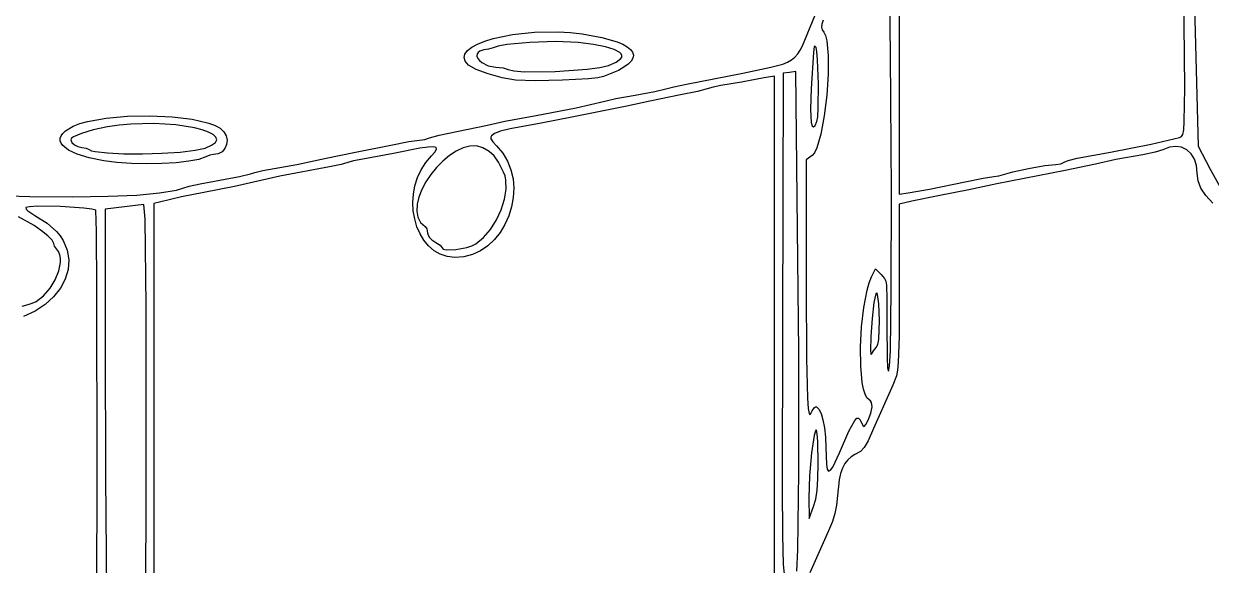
# Model space of a CAD drawing. Extents: x 19 to 1860, y 54 to 866.
# Drawn here: x 588.2 to 875.1, y 233.2 to 364.1 of the extents above; entities that cross this region are included whole.
import ezdxf

# ---------------------------------------------------------------- set-up
doc = ezdxf.new("R2010")
doc.units = 0

msp = doc.modelspace()

# ---------------------------------------------------------------- linework, layer by layer
at = {"layer": 'Layer 1'}
for p, q in [((797.5808, 356.46209), (797.31848, 384.033942)), ((799.709238, 379.45937), (799.67606, 357.85838)), ((868.57681, 364.06314), (868.418486, 380.264682)), ((870.760497, 378.937021), (871.24112, 362.15614)), ((776.30128, 358.77266), (779.34606, 365.97907)), ((781.36494, 364.94942), (781.039334, 363.953918)), ((706.257212, 361.469894), (711.613882, 362.0464)), ((711.613882, 362.0464), (717.326855, 362.126673)), ((717.326855, 362.126673), (720.220352, 361.954262)), ((720.220352, 361.954262), (723.087, 361.62604)), ((723.087, 361.62604), (727.891261, 360.753174)), ((781.039334, 363.953918), (780.943279, 363.220359)), ((780.943279, 363.220359), (781.08048, 362.630062)), ((781.08048, 362.630062), (781.45464, 362.06435)), ((781.45464, 362.06435), (781.881542, 361.245083)), ((868.670483, 348.492141), (868.57681, 364.06314)), ((871.24112, 362.15614), (871.89733, 334.50594)), ((696.453037, 358.413291), (697.849306, 359.166885)), ((697.849306, 359.166885), (699.5665, 359.859926)), ((699.5665, 359.859926), (701.565976, 360.481831)), ((701.565976, 360.481831), (706.257212, 361.469894)), ((702.849629, 358.691502), (701.59008, 358.27921)), ((704.874116, 359.054236), (702.849629, 358.691502)), ((710.43726, 359.58367), (704.874116, 359.054236)), ((716.718214, 359.772799), (710.43726, 359.58367)), ((722.15568, 359.52691), (716.718214, 359.772799)), ((725.822556, 359.041071), (722.15568, 359.52691)), ((728.723197, 358.480107), (725.822556, 359.041071)), ((727.891261, 360.753174), (731.535467, 359.705117)), ((731.535467, 359.705117), (732.918154, 359.12417)), ((732.918154, 359.12417), (734.005554, 358.509957)), ((775.805953, 357.711262), (776.30128, 358.77266)), ((779.333434, 358.646424), (779.14979, 358.574743)), ((779.60701, 358.3311), (779.333434, 358.646424)), ((781.881542, 361.245083), (782.201178, 359.988843)), ((782.201178, 359.988843), (782.542177, 356.420664)), ((694.576187, 355.89504), (694.777836, 356.766784)), ((694.850028, 355.00508), (694.576187, 355.89504)), ((694.777836, 356.766784), (695.416333, 357.60973)), ((695.416333, 357.60973), (696.453037, 358.413291)), ((697.74085, 356.78565), (697.681921, 356.26018)), ((697.681921, 356.26018), (697.874232, 355.721806)), ((697.981722, 357.157518), (697.74085, 356.78565)), ((698.36494, 357.462046), (697.981722, 357.157518)), ((699.34759, 357.74338), (698.36494, 357.462046)), ((700.516955, 357.900779), (699.34759, 357.74338)), ((701.59008, 358.27921), (700.516955, 357.900779)), ((730.846825, 357.852211), (728.723197, 358.480107)), ((732.182661, 357.165576), (730.846825, 357.852211)), ((732.551789, 356.802792), (732.182661, 357.165576)), ((732.44784, 355.648862), (732.685725, 356.043411)), ((732.719926, 356.428395), (732.551789, 356.802792)), ((732.685725, 356.043411), (732.719926, 356.428395)), ((734.005554, 358.509957), (734.795907, 357.86599)), ((734.795907, 357.86599), (735.287457, 357.19578)), ((735.367114, 355.790673), (734.951705, 355.062798)), ((735.287457, 357.19578), (735.478446, 356.502837)), ((735.478446, 356.502837), (735.367114, 355.790673)), ((773.69849, 355.338336), (774.524704, 356.007912)), ((774.524704, 356.007912), (775.220476, 356.794283)), ((775.220476, 356.794283), (775.805953, 357.711262)), ((778.99176, 357.15448), (778.46594, 348.40756)), ((779.14979, 358.574743), (778.99176, 357.15448)), ((779.81907, 357.350346), (779.60701, 358.3311)), ((779.987433, 355.346373), (779.81907, 357.350346)), ((782.542177, 356.420664), (782.524686, 351.870253)), ((797.805805, 323.629493), (797.5808, 356.46209)), ((799.67606, 357.85838), (799.677, 322.91)), ((695.638, 354.10749), (694.850028, 355.00508)), ((697.507584, 353.046326), (695.638, 354.10749)), ((700.407975, 351.959591), (697.507584, 353.046326)), ((697.874232, 355.721806), (698.281617, 355.195687)), ((698.281617, 355.195687), (698.867908, 354.706976)), ((698.867908, 354.706976), (700.432539, 353.942408)), ((700.432539, 353.942408), (702.27879, 353.62935)), ((702.27879, 353.62935), (703.998016, 353.437361)), ((703.998016, 353.437361), (705.23026, 353.00481)), ((705.23026, 353.00481), (706.595856, 352.665852)), ((716.555241, 352.565862), (724.308537, 353.108872)), ((724.308537, 353.108872), (727.38776, 353.516958)), ((727.38776, 353.516958), (729.43246, 353.99551)), ((729.43246, 353.99551), (729.4325, 353.99551)), ((729.4325, 353.99551), (731.355624, 354.835169)), ((731.355624, 354.835169), (732.44784, 355.648862)), ((733.201621, 353.573959), (731.86343, 352.820016)), ((734.23046, 354.322723), (733.201621, 353.573959)), ((734.951705, 355.062798), (734.23046, 354.322723)), ((761.89783, 352.16834), (768.68631, 353.55177)), ((768.68631, 353.55177), (771.574157, 354.294329)), ((771.574157, 354.294329), (772.72169, 354.771746)), ((772.72169, 354.771746), (773.69849, 355.338336)), ((780.175855, 349.59742), (779.987433, 355.346373)), ((703.764179, 351.032369), (700.407975, 351.959591)), ((707.0012, 350.44974), (703.764179, 351.032369)), ((706.595856, 352.665852), (709.190005, 352.490001)), ((707.00126, 350.44976), (707.0012, 350.44974)), ((711.754206, 350.281729), (707.00126, 350.44976)), ((709.190005, 352.490001), (716.555241, 352.565862)), ((718.3899, 350.43035), (711.754206, 350.281729)), ((724.643949, 350.803896), (718.3899, 350.43035)), ((726.920234, 351.046351), (724.643949, 350.803896)), ((728.25196, 351.31064), (726.920234, 351.046351)), ((731.86343, 352.820016), (728.25196, 351.31064)), ((748.32103, 349.50173), (761.89783, 352.16834)), ((767.06322, 350.97503), (761.60295, 349.9929)), ((769.572, 351.422), (767.06322, 350.97503)), ((769.572, 290.177), (769.572, 351.422)), ((771.63836, 352.15452), (771.48789, 290.52992)), ((773.1647, 352.33128), (771.63836, 352.15452)), ((774.69117, 352.50805), (773.1647, 352.33128)), ((775.0826, 322.03375), (774.69117, 352.50805)), ((782.524686, 351.870253), (782.195756, 346.848051)), ((735.92477, 346.85928), (740.648984, 347.704195)), ((740.648984, 347.704195), (743.30346, 348.3269)), ((743.30346, 348.3269), (745.264366, 348.863596)), ((745.264366, 348.863596), (748.32103, 349.50173)), ((750.944403, 347.683219), (746.84556, 346.86631)), ((753.33887, 348.32624), (750.944403, 347.683219)), ((754.779501, 348.782872), (753.33887, 348.32624)), ((756.58539, 349.15159), (754.779501, 348.782872)), ((761.60295, 349.9929), (756.58539, 349.15159)), ((778.46594, 348.40756), (778.256226, 343.377435)), ((780.137853, 343.741532), (780.175855, 349.59742)), ((868.582231, 340.443798), (868.670483, 348.492141)), ((721.679465, 343.780449), (728.54607, 345.40015)), ((728.54607, 345.40015), (731.200499, 346.016855)), ((731.200499, 346.016855), (735.92477, 346.85928)), ((739.46686, 345.3704), (733.85895, 344.1532)), ((746.84556, 346.86631), (739.46686, 345.3704)), ((782.195756, 346.848051), (781.602437, 341.864499)), ((608.083868, 341.286494), (613.246368, 341.731969)), ((613.246368, 341.731969), (618.695043, 341.830222)), ((618.695043, 341.830222), (624.044917, 341.586443)), ((624.044917, 341.586443), (628.911016, 341.005819)), ((704.40945, 340.52842), (712.01767, 341.89392)), ((712.01767, 341.89392), (721.679465, 343.780449)), ((720.57725, 341.54147), (713.19856, 340.0865)), ((733.85895, 344.1532), (720.57725, 341.54147)), ((778.256226, 343.377435), (778.444815, 340.199509)), ((779.839, 340.436), (780.023184, 341.603891)), ((780.023184, 341.603891), (780.137853, 343.741532)), ((781.602437, 341.864499), (780.791777, 337.430038)), ((598.25719, 338.182513), (600.15729, 339.33313)), ((600.15729, 339.33313), (601.718827, 339.955894)), ((601.718827, 339.955894), (603.592517, 340.488611)), ((603.592517, 340.488611), (608.083868, 341.286494)), ((608.4675, 339.17641), (604.952893, 338.424465)), ((611.220041, 339.588762), (608.4675, 339.17641)), ((614.034938, 339.852415), (611.220041, 339.588762)), ((619.652122, 339.977211), (614.034938, 339.852415)), ((624.919698, 339.637966), (619.652122, 339.977211)), ((629.438309, 338.921849), (624.919698, 339.637966)), ((628.911016, 341.005819), (632.908365, 340.093539)), ((631.291954, 338.449704), (629.438309, 338.921849)), ((632.908365, 340.093539), (634.460954, 339.514649)), ((634.460954, 339.514649), (635.65199, 338.85479)), ((635.65199, 338.85479), (636.557112, 337.991532)), ((692.83303, 338.03449), (700.27067, 339.56618)), ((700.27067, 339.56618), (704.40945, 340.52842)), ((705.726904, 338.692518), (703.414569, 338.115691)), ((713.19856, 340.0865), (705.726904, 338.692518)), ((778.444815, 340.199509), (778.674574, 339.386038)), ((778.674574, 339.386038), (778.987231, 339.132718)), ((778.987231, 339.132718), (779.377226, 339.471917)), ((779.377226, 339.471917), (779.839, 340.436)), ((779.839, 340.436), (779.839, 340.436)), ((868.436281, 338.436806), (868.582231, 340.443798)), ((597.010578, 335.81685), (597.011429, 336.406781)), ((597.211329, 335.234269), (597.010578, 335.81685)), ((597.011429, 336.406781), (597.217243, 337.000245)), ((597.217243, 337.000245), (597.631377, 337.593427)), ((597.631377, 337.593427), (598.25719, 338.182513)), ((599.743009, 336.405556), (599.56706, 336.0663)), ((599.56706, 336.0663), (599.809635, 335.415147)), ((600.249783, 336.781047), (599.743009, 336.405556)), ((602.129358, 337.596556), (600.249783, 336.781047)), ((604.952893, 338.424465), (602.129358, 337.596556)), ((632.8086, 337.916029), (631.291954, 338.449704)), ((633.938327, 337.331721), (632.8086, 337.916029)), ((634.631216, 336.707675), (633.938327, 337.331721)), ((634.506801, 335.383956), (634.837347, 336.054788)), ((634.837347, 336.054788), (634.631216, 336.707675)), ((636.557112, 337.991532), (637.105018, 336.989635)), ((637.105018, 336.989635), (637.315725, 335.927305)), ((637.315725, 335.927305), (637.209249, 334.882751)), ((681.248029, 335.603855), (683.83902, 335.96797)), ((683.83902, 335.96797), (685.083759, 336.13346)), ((685.083759, 336.13346), (686.20021, 336.51951)), ((686.20021, 336.51951), (688.57141, 337.188856)), ((688.57141, 337.188856), (692.83303, 338.03449)), ((701.177439, 336.96631), (701.048558, 336.645431)), ((701.048558, 336.645431), (701.068866, 336.299337)), ((701.068866, 336.299337), (701.511103, 335.507893)), ((701.92871, 337.556025), (701.177439, 336.96631)), ((703.414569, 338.115691), (701.92871, 337.556025)), ((780.791777, 337.430038), (779.810828, 334.055108)), ((860.53646, 334.980753), (867.42984, 336.62624)), ((867.42984, 336.62624), (867.873526, 336.849554)), ((867.873526, 336.849554), (868.204526, 337.3459)), ((868.204526, 337.3459), (868.436281, 338.436806)), ((597.610324, 334.662852), (597.211329, 335.234269)), ((598.98961, 333.568775), (597.610324, 334.662852)), ((601.121565, 332.565141), (598.98961, 333.568775)), ((599.809635, 335.415147), (600.435288, 334.817657)), ((600.435288, 334.817657), (601.290909, 334.380755)), ((601.290909, 334.380755), (602.22339, 334.21136)), ((602.22339, 334.21136), (603.263593, 334.04803)), ((603.263593, 334.04803), (604.02379, 333.65535)), ((604.02379, 333.65535), (604.541861, 333.390782)), ((604.541861, 333.390782), (605.482716, 333.168104)), ((605.482716, 333.168104), (608.411273, 332.845439)), ((608.411273, 332.845439), (612.366445, 332.681398)), ((616.905216, 332.670024), (621.584572, 332.805358)), ((621.584572, 332.805358), (625.961497, 333.081444)), ((625.961497, 333.081444), (629.592975, 333.492324)), ((629.592975, 333.492324), (632.03599, 334.03204)), ((632.03599, 334.03204), (632.036, 334.03204)), ((632.036, 334.03204), (633.589658, 334.706074)), ((633.589658, 334.706074), (634.506801, 335.383956)), ((636.124818, 333.159802), (635.186896, 332.637823)), ((636.805607, 333.934181), (636.124818, 333.159802)), ((637.209249, 334.882751), (636.805607, 333.934181)), ((661.25209, 331.56302), (668.33567, 333.02866)), ((668.33567, 333.02866), (676.89498, 334.73928)), ((676.89498, 334.73928), (681.248029, 335.603855)), ((683.860254, 333.981353), (677.48545, 332.71221)), ((685.867059, 334.27417), (683.860254, 333.981353)), ((687.173738, 334.334002), (685.867059, 334.27417)), ((686.70323, 332.16627), (687.545035, 333.076984)), ((687.845491, 334.156989), (687.173738, 334.334002)), ((687.545035, 333.076984), (687.947523, 333.73927)), ((687.947523, 333.73927), (687.845491, 334.156989)), ((692.665047, 333.319406), (691.014756, 332.228821)), ((694.334368, 334.103644), (692.665047, 333.319406)), ((695.984116, 334.528816), (694.334368, 334.103644)), ((697.575684, 334.542198), (695.984116, 334.528816)), ((699.07047, 334.09107), (697.575684, 334.542198)), ((700.656594, 333.207806), (699.07047, 334.09107)), ((701.820044, 332.174101), (700.656594, 333.207806)), ((701.511103, 335.507893), (702.41226, 334.54477)), ((702.41226, 334.54477), (703.9333, 332.787422)), ((779.271199, 332.92448), (778.70664, 332.25015)), ((779.810828, 334.055108), (779.271199, 332.92448)), ((842.67673, 331.577284), (850.73674, 333.07206)), ((850.73674, 333.07206), (860.53646, 334.980753)), ((861.548156, 333.023988), (858.59415, 332.4206)), ((863.42538, 333.62085), (861.548156, 333.023988)), ((865.015915, 334.251841), (863.42538, 333.62085)), ((866.532667, 334.443265), (865.015915, 334.251841)), ((867.933011, 334.224154), (866.532667, 334.443265)), ((869.174325, 333.623541), (867.933011, 334.224154)), ((870.213987, 332.670459), (869.174325, 333.623541)), ((871.89733, 334.50594), (874.83569, 328.91708)), ((603.979319, 331.682475), (601.121565, 332.565141)), ((607.536, 330.9513), (603.979319, 331.682475)), ((607.53605, 330.9513), (607.536, 330.9513)), ((610.701785, 330.550948), (607.53605, 330.9513)), ((614.222809, 330.313524), (610.701785, 330.550948)), ((612.366445, 332.681398), (616.905216, 332.670024)), ((617.909173, 330.231709), (614.222809, 330.313524)), ((621.570931, 330.298184), (617.909173, 330.231709)), ((625.018135, 330.505628), (621.570931, 330.298184)), ((628.060838, 330.846721), (625.018135, 330.505628)), ((630.509092, 331.314145), (628.060838, 330.846721)), ((632.17295, 331.90058), (630.509092, 331.314145)), ((633.135958, 332.286094), (632.17295, 331.90058)), ((634.01186, 332.44645), (633.135958, 332.286094)), ((635.186896, 332.637823), (634.01186, 332.44645)), ((645.960341, 328.59766), (654.16852, 330.07945)), ((654.16852, 330.07945), (661.25209, 331.56302)), ((664.890589, 330.036497), (662.04542, 329.48014)), ((666.47266, 330.51571), (664.890589, 330.036497)), ((667.821703, 330.937441), (666.47266, 330.51571)), ((670.1067, 331.35564), (667.821703, 330.937441)), ((677.48545, 332.71221), (670.1067, 331.35564)), ((684.177336, 328.775319), (685.305046, 330.547239)), ((685.305046, 330.547239), (686.70323, 332.16627)), ((689.422102, 330.884613), (687.925688, 329.339502)), ((691.014756, 332.228821), (689.422102, 330.884613)), ((702.875446, 330.62352), (701.820044, 332.174101)), ((704.13743, 328.18963), (702.875446, 330.62352)), ((703.9333, 332.787422), (705.094648, 330.845731)), ((705.094648, 330.845731), (705.911878, 328.761257)), ((777.24683, 331.17157), (777.246, 300.335)), ((778.70664, 332.25015), (777.24683, 331.17157)), ((834.913164, 329.802079), (837.56246, 330.09351)), ((837.56246, 330.09351), (838.735264, 330.246184)), ((838.735264, 330.246184), (839.55064, 330.61326)), ((839.55064, 330.61326), (840.52023, 331.034048)), ((847.14255, 330.161), (839.76386, 328.59549)), ((840.52023, 331.034048), (842.67673, 331.577284)), ((852.066874, 331.260586), (847.14255, 330.161)), ((858.59415, 332.4206), (852.066874, 331.260586)), ((871.009373, 331.393939), (870.213987, 332.670459)), ((871.517862, 329.823015), (871.009373, 331.393939)), ((635.5741, 326.26872), (640.298333, 327.129882)), ((650.067413, 327.209151), (639.11602, 324.77968)), ((640.298333, 327.129882), (642.95282, 327.79162)), ((642.95282, 327.79162), (644.035765, 328.156937)), ((644.035765, 328.156937), (645.960341, 328.59766)), ((662.04542, 329.48014), (650.067413, 327.209151)), ((683.312095, 326.885625), (684.177336, 328.775319)), ((686.564119, 327.64621), (685.376, 325.857459)), ((687.925688, 329.339502), (686.564119, 327.64621)), ((704.474525, 327.306172), (704.13743, 328.18963)), ((704.680283, 326.318353), (704.474525, 327.306172)), ((705.911878, 328.761257), (706.400562, 326.575559)), ((819.967088, 326.77927), (822.5581, 327.14429)), ((822.5581, 327.14429), (823.802885, 327.301766)), ((839.76386, 328.59549), (823.29246, 325.37927)), ((823.802885, 327.301766), (824.91936, 327.66856)), ((824.91936, 327.66856), (827.133084, 328.30986)), ((827.133084, 328.30986), (830.950529, 329.114281)), ((830.950529, 329.114281), (834.913164, 329.802079)), ((871.69683, 327.98672), (871.517862, 329.823015)), ((871.908643, 326.119998), (871.69683, 327.98672)), ((874.83569, 328.91708), (878.47162, 322.44576)), ((625.137907, 323.891586), (628.19539, 324.79943)), ((628.19539, 324.79943), (630.849872, 325.42333)), ((630.849872, 325.42333), (635.5741, 326.26872)), ((639.11602, 324.77968), (631.73731, 323.31863)), ((682.337009, 322.89337), (682.701321, 324.91327)), ((682.701321, 324.91327), (683.312095, 326.885625)), ((685.376, 325.857459), (684.399936, 324.025971)), ((704.72385, 324.096648), (704.680283, 326.318353)), ((706.400562, 326.575559), (706.576276, 324.330196)), ((706.576276, 324.330196), (706.454593, 322.066727)), ((807.0548, 324.12545), (815.61407, 325.91253)), ((815.61407, 325.91253), (819.967088, 326.77927)), ((823.29246, 325.37927), (816.50398, 323.92212)), ((872.578905, 324.347153), (871.908643, 326.119998)), ((873.759849, 322.567944), (872.578905, 324.347153)), ((562.67229, 323.05323), (589.65881, 322.355806)), ((589.65881, 322.355806), (600.049014, 322.278551)), ((600.049014, 322.278551), (608.611378, 322.388687)), ((608.611378, 322.388687), (615.526549, 322.691029)), ((615.526549, 322.691029), (620.975176, 323.19039)), ((626.269124, 322.28141), (620.96431, 320.95505)), ((620.975176, 323.19039), (625.137907, 323.891586)), ((631.73731, 323.31863), (626.269124, 322.28141)), ((682.211158, 320.86104), (682.337009, 322.89337)), ((683.674531, 322.204467), (683.238391, 320.445669)), ((684.399936, 324.025971), (683.674531, 322.204467)), ((703.52161, 319.138069), (704.320252, 321.658544)), ((704.320252, 321.658544), (704.72385, 324.096648)), ((706.454593, 322.066727), (706.051087, 319.826712)), ((775.444094, 284.755698), (775.0826, 322.03375)), ((797.798721, 299.697915), (797.805805, 323.629493)), ((799.677, 322.91), (801.89047, 323.23606)), ((801.89047, 323.23606), (807.05569, 324.12514)), ((809.12529, 322.45576), (802.77963, 321.18236)), ((807.05569, 324.12514), (807.0548, 324.12545)), ((816.50398, 323.92212), (809.12529, 322.45576)), ((875.50371, 320.68213), (873.759849, 322.567944)), ((589.556622, 319.859725), (588.73593, 319.64899)), ((588.73593, 319.64899), (588.781866, 319.307082)), ((588.781866, 319.307082), (589.195125, 318.83564)), ((589.195125, 318.83564), (590.86077, 317.74032)), ((591.4498, 319.962166), (589.556622, 319.859725)), ((597.043616, 319.894039), (591.4498, 319.962166)), ((602.69739, 319.548357), (597.043616, 319.894039)), ((604.665513, 319.303855), (602.69739, 319.548357)), ((605.59113, 319.02887), (604.665513, 319.303855)), ((605.763181, 313.834703), (605.59113, 319.02887)), ((607.83139, 319.29214), (607.831, 286.844)), ((612.52189, 319.84583), (607.83139, 319.29214)), ((617.21235, 320.39952), (612.52189, 319.84583)), ((617.56712, 316.86304), (617.21235, 320.39952)), ((620.96431, 320.95505), (619.63615, 320.60065)), ((619.63615, 320.60065), (619.637, 249.75)), ((682.315762, 318.851393), (682.211158, 320.86104)), ((682.642819, 316.899545), (682.315762, 318.851393)), ((683.238391, 320.445669), (683.13012, 318.802299)), ((683.13012, 318.802299), (683.388323, 317.327078)), ((702.380043, 316.669252), (703.52161, 319.138069)), ((706.051087, 319.826712), (705.381331, 317.65171)), ((799.6805, 320.44976), (799.677, 300.285)), ((802.77963, 321.18236), (799.6805, 320.44976)), ((590.707302, 315.292681), (586.902734, 317.418416)), ((590.86077, 317.74032), (593.812923, 315.913167)), ((593.812923, 315.913167), (596.074676, 313.876119)), ((617.766115, 295.87669), (617.56712, 316.86304)), ((683.184325, 315.04061), (682.642819, 316.899545)), ((683.388323, 317.327078), (684.051605, 316.072728)), ((684.051605, 316.072728), (685.15857, 315.09197)), ((700.947673, 314.38612), (702.380043, 316.669252)), ((705.381331, 317.65171), (704.4609, 315.58328)), ((592.512637, 314.05498), (590.707302, 315.292681)), ((594.019395, 312.850869), (592.512637, 314.05498)), ((595.052118, 311.792959), (594.019395, 312.850869)), ((596.074676, 313.876119), (596.95722, 312.795032)), ((596.95722, 312.795032), (597.679843, 311.680849)), ((605.881501, 300.041083), (605.763181, 313.834703)), ((683.932277, 313.309704), (683.184325, 315.04061)), ((684.878671, 311.741939), (683.932277, 313.309704)), ((685.15857, 315.09197), (685.575471, 314.491741)), ((685.575471, 314.491741), (685.74887, 313.55912)), ((685.74887, 313.55912), (685.879773, 313.013948)), ((685.879773, 313.013948), (686.24521, 312.436809)), ((699.276618, 312.422704), (700.947673, 314.38612)), ((703.305367, 313.662982), (701.930305, 311.932374)), ((704.4609, 315.58328), (703.305367, 313.662982)), ((595.43535, 310.99386), (595.052118, 311.792959)), ((595.631578, 310.32683), (595.43535, 310.99386)), ((596.10334, 309.66055), (595.631578, 310.32683)), ((597.679843, 311.680849), (598.662239, 309.379028)), ((686.015505, 310.372433), (684.878671, 311.741939)), ((687.334774, 309.236297), (686.015505, 310.372433)), ((686.24521, 312.436809), (686.804275, 311.877975)), ((686.804275, 311.877975), (687.51606, 311.38772)), ((687.51606, 311.38772), (688.765191, 310.550326)), ((688.765191, 310.550326), (689.28695, 309.94433)), ((689.28695, 309.94433), (689.551303, 309.610333)), ((692.554934, 309.498216), (695.24804, 310.027882)), ((695.24804, 310.027882), (696.456361, 310.432893)), ((696.456361, 310.432893), (697.419, 310.91307)), ((697.419, 310.91303), (699.276618, 312.422704)), ((697.419, 310.91307), (697.419, 310.91303)), ((700.35129, 310.433016), (698.583893, 309.206468)), ((701.930305, 311.932374), (700.35129, 310.433016)), ((596.59174, 309.015699), (596.10334, 309.66055)), ((596.908483, 308.246815), (596.59174, 309.015699)), ((597.064225, 307.374905), (596.908483, 308.246815)), ((597.069625, 306.420977), (597.064225, 307.374905)), ((598.662239, 309.379028), (599.055679, 307.022329)), ((599.055679, 307.022329), (598.893977, 304.662426)), ((688.828475, 308.368649), (687.334774, 309.236297)), ((690.488605, 307.804602), (688.828475, 308.368649)), ((689.551303, 309.610333), (690.260849, 309.433792)), ((690.260849, 309.433792), (692.554934, 309.498216)), ((692.30716, 307.57927), (690.488605, 307.804602)), ((694.546255, 307.738035), (692.30716, 307.57927)), ((696.643691, 308.294288), (694.546255, 307.738035)), ((698.583893, 309.206468), (696.643691, 308.294288)), ((595.800929, 302.205239), (596.672021, 304.351098)), ((596.672021, 304.351098), (597.069625, 306.420977)), ((598.893977, 304.662426), (598.210947, 302.350991)), ((793.04796, 302.89449), (793.97191, 304.81677)), ((793.97191, 304.81677), (795.38058, 303.49789)), ((594.541604, 300.151463), (595.800929, 302.205239)), ((598.210947, 302.350991), (597.040405, 300.139696)), ((791.951362, 299.705802), (792.465798, 301.448286)), ((792.465798, 301.448286), (793.04796, 302.89449)), ((795.38058, 303.49789), (796.187701, 302.553522)), ((796.187701, 302.553522), (796.433925, 301.896749)), ((796.433925, 301.896749), (796.595096, 300.929146)), ((592.979304, 298.357831), (594.541604, 300.151463)), ((597.040405, 300.139696), (595.416165, 298.080215)), ((605.91454, 255.05237), (605.881501, 300.041083)), ((777.246, 300.335), (777.300318, 283.2655)), ((791.129852, 295.539022), (791.951362, 299.705802)), ((794.029136, 298.847754), (793.55197, 296.74952)), ((794.261559, 299.013154), (794.029136, 298.847754)), ((794.47599, 298.633856), (794.261559, 299.013154)), ((794.809219, 296.374508), (794.47599, 298.633856)), ((796.595096, 300.929146), (796.721798, 297.498143)), ((797.561997, 285.054824), (797.798721, 299.697915)), ((799.677, 300.285), (799.652929, 288.574522)), ((587.827689, 295.812761), (589.2868, 296.22325)), ((589.2868, 296.22325), (590.254271, 296.522791)), ((590.254271, 296.522791), (591.199283, 296.992406)), ((593.372041, 296.224219), (590.941849, 294.623382)), ((591.199283, 296.992406), (592.979304, 298.357831)), ((595.416165, 298.080215), (593.372041, 296.224219)), ((617.7465, 250.38634), (617.766115, 295.87669)), ((790.591808, 290.808198), (791.129852, 295.539022)), ((793.55197, 296.74952), (793.146232, 292.827083)), ((794.94551, 292.33639), (794.809219, 296.374508)), ((796.721798, 297.498143), (796.68684, 291.13389)), ((590.941849, 294.623382), (588.159403, 293.329377)), ((793.146232, 292.827083), (792.872181, 288.482231)), ((769.57236, 228.9326), (769.572, 290.177)), ((771.48789, 290.52992), (771.418514, 251.95152)), ((790.345606, 285.927382), (790.591808, 290.808198)), ((794.764541, 287.808424), (794.94551, 292.33639)), ((796.68684, 291.13389), (796.765365, 283.332924)), ((792.872181, 288.482231), (792.794588, 285.132324)), ((794.520351, 286.539736), (794.764541, 287.808424)), ((799.652929, 288.574522), (799.484434, 282.21655)), ((607.831, 286.844), (607.946314, 254.55075)), ((775.483944, 255.813394), (775.444094, 284.755698)), ((790.399625, 281.310624), (790.345606, 285.927382)), ((792.794588, 285.132324), (792.849703, 284.273399)), ((792.849703, 284.273399), (792.90428, 284.125456)), ((792.90428, 284.125456), (792.97822, 284.19472)), ((792.97822, 284.19472), (793.489536, 285.041981)), ((793.489536, 285.041981), (794.164, 285.85457)), ((794.164, 285.85457), (794.520351, 286.539736)), ((794.164, 285.85457), (794.164, 285.85457)), ((797.358285, 281.337546), (797.561997, 285.054824)), ((777.300318, 283.2655), (777.512174, 273.60915)), ((790.76224, 277.371972), (790.399625, 281.310624)), ((796.765365, 283.332924), (796.906648, 280.9596)), ((797.09808, 280.08769), (797.358285, 281.337546)), ((799.484434, 282.21655), (799.300894, 280.354432)), ((796.906648, 280.9596), (797.09808, 280.08769)), ((799.027089, 279.002053), (798.13647, 276.722)), ((799.300894, 280.354432), (799.027089, 279.002053)), ((791.061889, 275.786327), (790.76224, 277.371972)), ((791.441829, 274.525478), (791.061889, 275.786327)), ((798.13647, 276.722), (793.51434, 266.2636)), ((777.512174, 273.60915), (777.700102, 271.091523)), ((791.903107, 273.64118), (791.441829, 274.525478)), ((792.44677, 273.18519), (791.903107, 273.64118)), ((792.77964, 272.957381), (792.44677, 273.18519)), ((793.006609, 272.582782), (792.77964, 272.957381)), ((793.14664, 271.467697), (793.006609, 272.582782)), ((777.700102, 271.091523), (777.954923, 269.863925)), ((777.954923, 269.863925), (778.110284, 269.675213)), ((778.110284, 269.675213), (778.285806, 269.738602)), ((778.285806, 269.738602), (778.70192, 270.5278)), ((778.70192, 270.5278), (779.21187, 271.374204)), ((779.21187, 271.374204), (779.481427, 271.519779)), ((779.481427, 271.519779), (779.755517, 271.494284)), ((779.755517, 271.494284), (780.301728, 270.972119)), ((780.301728, 270.972119), (780.819367, 269.891791)), ((780.819367, 269.891791), (781.2773, 268.337382)), ((792.19765, 268.29537), (792.874456, 269.988905)), ((792.874456, 269.988905), (793.14664, 271.467697)), ((781.2773, 268.337382), (781.644391, 266.392971)), ((787.538185, 265.602154), (788.955244, 268.233452)), ((788.955244, 268.233452), (789.453218, 268.725354)), ((789.453218, 268.725354), (789.869351, 268.747047)), ((789.869351, 268.747047), (790.24754, 268.35775)), ((790.24754, 268.35775), (790.63168, 267.61668)), ((790.63168, 267.61668), (790.978507, 266.925538)), ((790.978507, 266.925538), (791.266375, 266.769814)), ((791.266375, 266.769814), (791.628388, 267.207195)), ((791.628388, 267.207195), (792.19765, 268.29537)), ((779.139003, 264.584152), (778.526949, 260.385527)), ((779.439178, 265.675634), (779.139003, 264.584152)), ((779.57807, 265.882383), (779.439178, 265.675634)), ((779.70579, 265.82998), (779.57807, 265.882383)), ((779.886943, 264.960781), (779.70579, 265.82998)), ((780.029721, 263.14425), (779.886943, 264.960781)), ((781.644391, 266.392971), (781.889506, 264.14264)), ((781.889506, 264.14264), (781.98151, 261.67047)), ((785.267, 260.37941), (787.538185, 265.602154)), ((793.51434, 266.2636), (792.198367, 263.305396)), ((780.143, 257.73206), (780.029721, 263.14425)), ((781.98151, 261.67047), (782.132954, 257.547175)), ((791.269005, 261.639838), (790.331611, 260.720458)), ((792.198367, 263.305396), (791.269005, 261.639838)), ((778.526949, 260.385527), (778.047598, 254.825604)), ((783.652619, 256.950127), (785.26645, 260.37961)), ((785.26645, 260.37961), (785.267, 260.37941)), ((787.263532, 258.714966), (786.580317, 257.80209)), ((788.065671, 259.444093), (787.263532, 258.714966)), ((788.99154, 260.00079), (788.065671, 259.444093)), ((790.331611, 260.720458), (788.99154, 260.00079)), ((775.210472, 236.909268), (775.483944, 255.813394)), ((780.072713, 254.067497), (780.14337, 257.73212)), ((780.14337, 257.73212), (780.143, 257.73206)), ((782.132954, 257.547175), (782.337747, 256.450792)), ((782.337747, 256.450792), (782.649055, 255.989855)), ((782.649055, 255.989855), (783.082229, 256.158316)), ((783.082229, 256.158316), (783.652619, 256.950127)), ((785.551428, 255.379816), (785.196142, 253.847781)), ((786.011218, 256.694146), (785.551428, 255.379816)), ((786.580317, 257.80209), (786.011218, 256.694146)), ((605.7644, 191.54787), (605.91454, 255.05237)), ((607.946314, 254.55075), (608.22341, 222.475)), ((778.047598, 254.825604), (777.87892, 249.49588)), ((779.882216, 251.319242), (780.072713, 254.067497)), ((785.196142, 253.847781), (784.77985, 250.08532)), ((617.618674, 211.396181), (617.74617, 250.38634)), ((617.74617, 250.38634), (617.7465, 250.38634)), ((619.637, 249.75), (619.637, 178.9)), ((771.418514, 251.95152), (771.489618, 240.597168)), ((779.540844, 249.203602), (779.882216, 251.319242)), ((784.77985, 250.08532), (784.573349, 247.759345)), ((777.87892, 249.49588), (777.92842, 244.49531)), ((777.92842, 244.49531), (779.01756, 247.43682)), ((779.01756, 247.43682), (779.540844, 249.203602)), ((784.573349, 247.759345), (784.187144, 245.734716)), ((784.187144, 245.734716), (783.555536, 243.752795)), ((782.61283, 241.55494), (778.11707, 231.39674)), ((783.555536, 243.752795), (782.61283, 241.55494)), ((771.489618, 240.597168), (771.688876, 233.418445)), ((774.958841, 231.753531), (775.210472, 236.909268)), ((771.688876, 233.418445), (772.05951, 229.57965))]:
    msp.add_line(p, q, dxfattribs=at)

doc.saveas('drawing.dxf')
